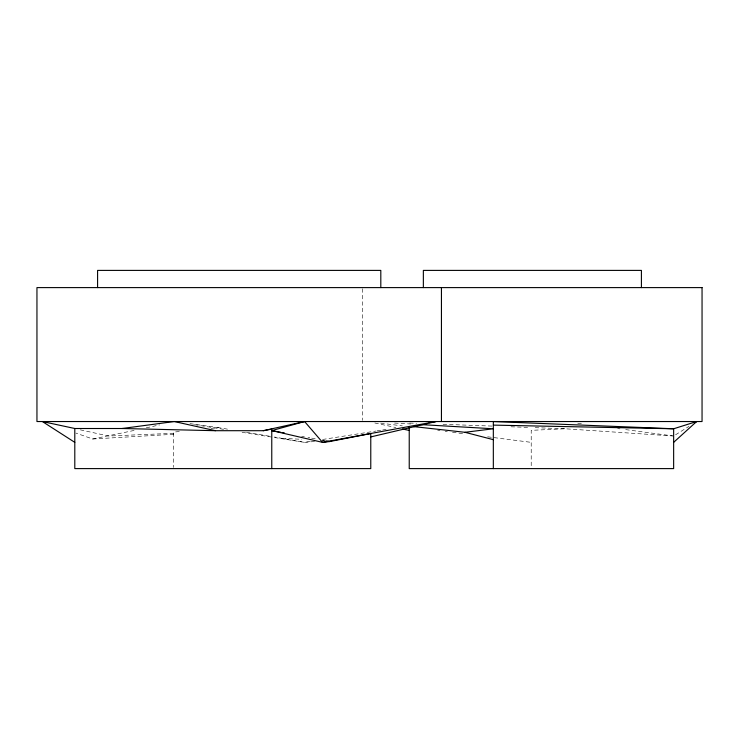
<?xml version="1.0" encoding="UTF-8"?>
<svg xmlns="http://www.w3.org/2000/svg" width="739" height="739" viewBox="0 0 739 739"><rect width="100%" height="100%" fill="white"/><g stroke="black" fill="none" stroke-linecap="round" stroke-linejoin="round"><path stroke-width="0.55" stroke-dasharray="3.69 2.77" d="M675.557 434.809L688.96 426.366M134.073 430.467L92.68 438.994L75.914 433.072M146.285 427.816L159.606 424.916M310.131 441.46L304.468 442.356L273.836 437.423M322.61 439.483L375.911 431.049M377.047 430.865L381.583 430.153M382.719 429.969L386.118 429.433M179.309 431.53L173.702 432.084L173.702 467.454M211.049 428.389L218.522 427.65L229.487 429.488M314.565 441.525L304.468 442.356L274.345 437.008M92.68 438.994L173.702 434.283M673.645 436.019L565.169 428.777L531.212 430.338L531.212 468.6M173.702 433.313L108.541 436.019L79.387 429.636M409.618 423.059L416.537 423.318M443.04 424.288L492.58 426.107M511.019 426.791L528.302 427.419M535.212 427.678L565.169 428.777M282.316 438.347L301.826 439.299M322.259 440.287L324.116 440.379M394.561 423.068L410.635 423.992M380.687 423.142L402.385 425.904M437.7 430.421L439.982 430.708M445.174 431.373L447.344 431.65M452.527 432.306L463.926 433.765M487.648 436.795L531.212 442.356M577.732 423.216L583.441 423.974M617.693 428.546L619.975 428.851M625.684 429.618L672.499 435.862M189.988 423.632L218.522 427.65M194.431 424.639L225.062 429.571M242.078 432.315L272.7 437.239M246.429 432.324L270.354 436.343M301.651 436.241L304.366 436.749M307.987 437.433L309.798 437.774M311.609 438.116L317.955 439.317M322.481 440.176L325.197 440.684M374.812 422.985L395.91 427.548M362.71 288.755L362.71 420.38"/><path stroke-width="1.11" d="M673.645 442.356L696.618 421.535L673.645 428.777L493.329 425.119M694.706 422.745L696.618 421.535M370.775 436.925L436.019 421.535L322.537 442.356L271.767 430.588L304.597 421.535L322.537 442.356L329.723 441.543L370.775 433.507L370.775 468.6L74.796 468.6L74.796 428.5L42.382 421.535L74.796 442.356M74.879 428.509L122.055 428.509L215.474 430.698L263.361 430.698L304.597 421.535M263.361 430.698L271.767 429.1L271.767 468.6M429.211 422.616L436.019 421.535M122.055 428.509L174.256 421.535L215.474 430.698M413.581 426.588L464.951 432.297L493.329 428.777L419.826 424.528M271.767 430.588L278.104 431.788M279.009 431.955L280.82 432.297M282.631 432.638L284.441 432.989M326.102 440.86L329.723 441.543M402.57 428.999L409.23 430.44M464.951 432.297L493.329 439.668M641.415 287.6L641.415 270.4L423.355 270.4L423.355 287.6M493.329 468.6L493.329 421.535L673.645 428.777L673.645 468.6L409.23 468.6L409.23 427.253M441.442 287.6L441.442 421.535M380.807 287.6L380.807 270.4L97.585 270.4L97.585 287.6M702.05 287.6L36.95 287.6L36.95 421.535L702.05 421.535L702.05 287.6"/></g></svg>
